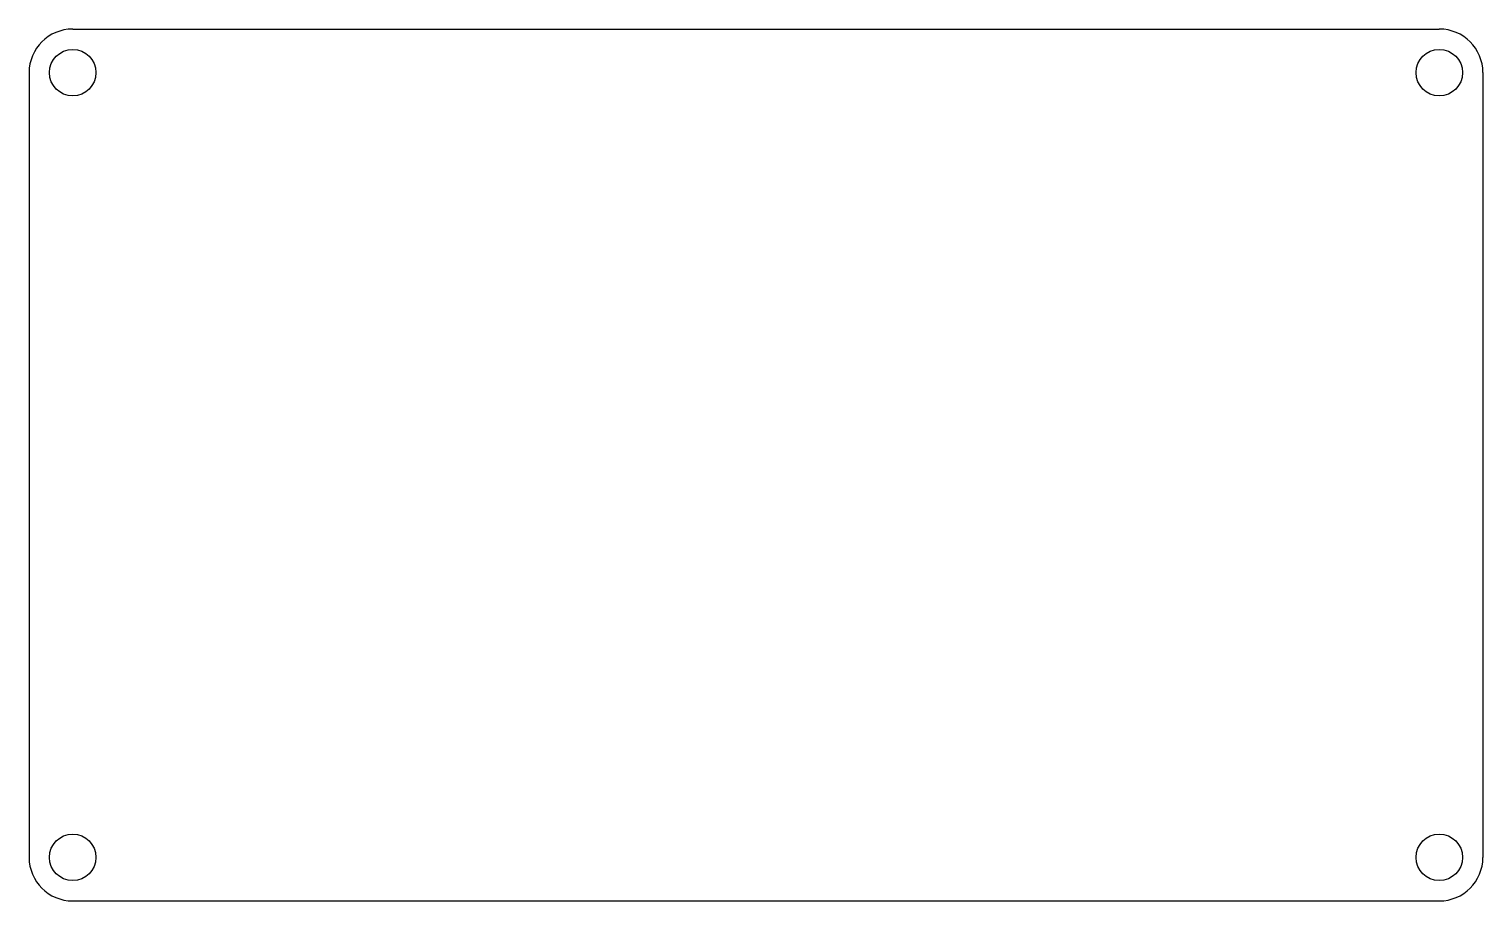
# Model space of a CAD drawing. Header units: millimetres. Extents: x -50 to 50, y -30 to 30.
import ezdxf

# ---------------------------------------------------------------- set-up
doc = ezdxf.new("R2010")
doc.units = ezdxf.units.MM

msp = doc.modelspace()

# ---------------------------------------------------------------- linework, layer by layer
at = {"color": 7, "linetype": 'Continuous', "lineweight": 25}
for p, q in [((-47, 30), (47, 30)), ((-50, 27), (-50, -27)), ((50, 27), (50, -27)), ((-47, -30), (47, -30))]:
    msp.add_line(p, q, dxfattribs=at)
for centre in [(-47, 27), (47, 27), (-47, -27), (47, -27)]:
    msp.add_circle(centre, 1.6, dxfattribs=at)
for centre, start, end in [((-47, 27), 90, 180), ((47, 27), 0, 90), ((-47, -27), 180, 270), ((47, -27), 270, 0)]:
    msp.add_arc(centre, 3, start, end, dxfattribs=at)

doc.saveas('drawing.dxf')
